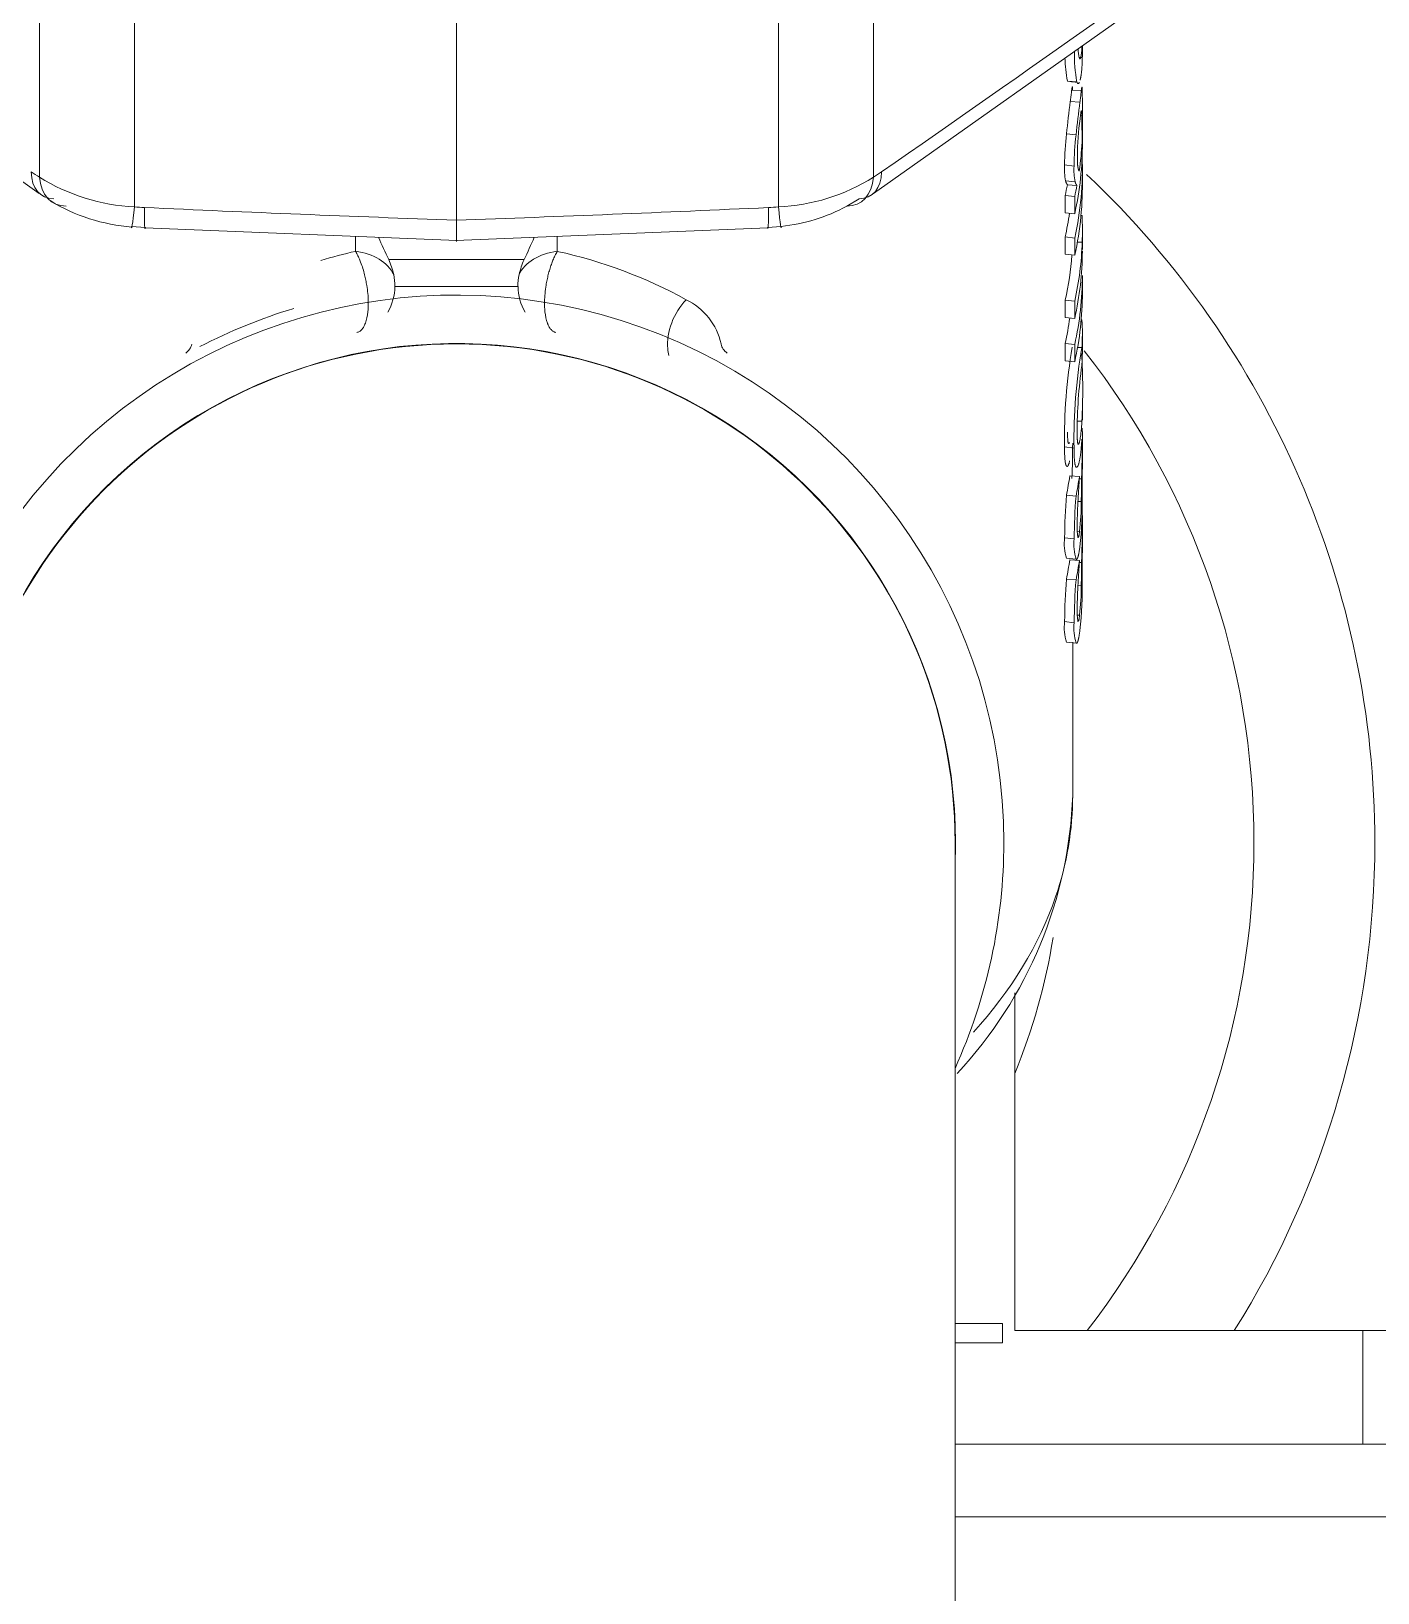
# Model space of a CAD drawing. Header units: millimetres. Extents: x 113490 to 142599, y -20467 to 115.
# Drawn here: x 125821.2 to 125876.9, y -7479 to -7414.4 of the extents above; entities that cross this region are included whole.
import ezdxf

# ---------------------------------------------------------------- set-up
doc = ezdxf.new("R2010")
doc.units = ezdxf.units.MM
doc.layers.add('DV1_0', color=7, linetype='Continuous')

msp = doc.modelspace()

# ---------------------------------------------------------------- linework, layer by layer
at = {"layer": 'DV1_0', "color": 7, "linetype": 'Continuous', "lineweight": 15}
for p, q in [((125803.747, -7408.558), (125821.503, -7421.115)), ((125856.019, -7421.115), (125873.776, -7408.558)), ((125838.761, -7413.747), (125838.761, -7422.22)), ((125864.661, -7415.253), (125864.661, -7415.004)), ((125864.53, -7415.494), (125864.647, -7415.491)), ((125864.041, -7416.465), (125864.437, -7416.502)), ((125864.256, -7416.843), (125864.656, -7416.849)), ((125864.588, -7417.894), (125864.637, -7417.896)), ((125864.661, -7419.094), (125864.661, -7418.379)), ((125864.002, -7418.65), (125864.398, -7418.69)), ((125864.661, -7420.813), (125864.661, -7420.098)), ((125863.967, -7420.592), (125864.363, -7420.635)), ((125864.04, -7420.751), (125864.436, -7420.789)), ((125863.948, -7421.911), (125863.948, -7421.196)), ((125863.948, -7421.196), (125864.343, -7421.24)), ((125864.343, -7421.955), (125864.343, -7421.24)), ((125863.948, -7421.911), (125864.343, -7421.955)), ((125864.604, -7422.03), (125864.65, -7422.029)), ((125825.322, -7422.476), (125825.894, -7422.525)), ((125825.865, -7422.539), (125838.796, -7423.059)), ((125838.727, -7423.059), (125851.658, -7422.539)), ((125851.628, -7422.525), (125852.2, -7422.476)), ((125863.948, -7423.63), (125863.948, -7422.915)), ((125863.948, -7422.915), (125864.343, -7422.959)), ((125864.343, -7423.674), (125864.343, -7422.959)), ((125864.661, -7423.43), (125864.661, -7422.701)), ((125863.948, -7423.63), (125864.343, -7423.674)), ((125864.661, -7425.223), (125864.661, -7424.508)), ((125863.948, -7426.248), (125863.948, -7425.533)), ((125863.948, -7425.533), (125864.343, -7425.577)), ((125864.343, -7426.292), (125864.343, -7425.577)), ((125863.948, -7426.248), (125864.343, -7426.292)), ((125864.661, -7427.583), (125864.661, -7426.841)), ((125863.948, -7428.04), (125863.948, -7427.325)), ((125863.948, -7427.325), (125864.343, -7427.369)), ((125864.343, -7428.084), (125864.343, -7427.369)), ((125863.948, -7428.04), (125864.343, -7428.084)), ((125864.661, -7430.497), (125864.661, -7429.754)), ((125864.661, -7431.86), (125864.661, -7431.071)), ((125864.139, -7432.803), (125864.537, -7432.83)), ((125864.534, -7432.917), (125864.627, -7432.92)), ((125864.537, -7432.83), (125864.537, -7432.867)), ((125864.002, -7433.599), (125864.398, -7433.639)), ((125864.479, -7433.857), (125864.613, -7433.863)), ((125864.661, -7435.331), (125864.661, -7434.541)), ((125864.008, -7436.212), (125864.404, -7436.252)), ((125864.139, -7436.273), (125864.537, -7436.301)), ((125864.444, -7436.232), (125864.447, -7436.232)), ((125864.534, -7436.387), (125864.627, -7436.391)), ((125864.537, -7436.301), (125864.537, -7436.337)), ((125864.002, -7437.069), (125864.398, -7437.109)), ((125864.479, -7437.327), (125864.613, -7437.333)), ((125864.008, -7439.682), (125864.404, -7439.722)), ((125864.261, -7446.008), (125864.261, -7439.685)), ((125864.444, -7439.702), (125864.447, -7439.703)), ((125859.391, -7507.97), (125859.391, -7447.97)), ((125861.861, -7468.17), (125861.861, -7454.192)), ((125859.391, -7467.87), (125861.361, -7467.87)), ((125861.361, -7467.87), (125861.361, -7468.67)), ((125876.261, -7468.17), (125861.861, -7468.17)), ((125879.261, -7468.17), (125876.261, -7468.17)), ((125859.391, -7468.67), (125861.361, -7468.67)), ((125888.76, -7472.87), (125859.391, -7472.87)), ((125888.76, -7475.87), (125859.391, -7475.87))]:
    msp.add_line(p, q, dxfattribs=at)
at = {"layer": 'DV1_0', "color": 7, "linetype": 'Continuous', "lineweight": 20}
for p, q in [((125821.507, -7412.055), (125821.507, -7420.442)), ((125856.015, -7412.055), (125856.015, -7420.442)), ((125825.436, -7413.253), (125825.436, -7421.67)), ((125852.087, -7413.253), (125852.087, -7421.67)), ((125864.161, -7417.309), (125864.559, -7417.334)), ((125863.921, -7419.934), (125864.316, -7419.98)), ((125854.913, -7421.639), (125855.422, -7421.333)), ((125834.589, -7422.89), (125834.589, -7423.509)), ((125842.934, -7422.89), (125842.934, -7423.509)), ((125864.454, -7423.127), (125864.655, -7423.13)), ((125835.964, -7423.852), (125841.559, -7423.852)), ((125841.31, -7424.97), (125836.213, -7424.97)), ((125864.463, -7427.485), (125864.641, -7427.49)), ((125864.474, -7430.538), (125864.641, -7430.543)), ((125863.921, -7431.605), (125864.316, -7431.651)), ((125863.926, -7435.36), (125864.32, -7435.405)), ((125864.451, -7435.092), (125864.546, -7435.099)), ((125864.451, -7438.563), (125864.546, -7438.569)), ((125863.926, -7438.83), (125864.32, -7438.876)), ((125876.261, -7468.17), (125876.261, -7472.87))]:
    msp.add_line(p, q, dxfattribs=at)
for centre, radius, start, end in [((125205.094, -6480.4), 1143.415, 304.720539, 305.808243), ((125825.69, -7413.703), 7.931, 235.24587, 238.17434), ((125825.842, -7413.474), 8.206, 238.11655, 267.16763), ((125851.739, -7413.661), 8.016, 272.48204, 302.23378), ((125851.833, -7413.703), 7.931, 301.82566, 304.75413), ((125826.28, -7412.282), 9.425, 264.86575, 267.40583), ((125883.7, -6152.753), 1270.262, 267.389881, 267.9726), ((125793.822, -6152.748), 1270.268, 272.027401, 272.610117), ((125851.243, -7412.282), 9.425, 272.59417, 275.13425), ((125838.895, -7443.087), 20.046, 102.40592, 106.66241), ((125838.627, -7443.087), 20.046, 61.26357, 77.59408), ((125847.12, -7427.898), 2.649, 12.0833, 64.38428), ((125827.229, -7427.221), 0.596, 303.62601, 348.08221), ((125850.293, -7427.221), 0.596, 191.91779, 236.37399), ((125838.761, -7447.97), 33, 0, 38.0669), ((125838.761, -7447.97), 33, 322.25696, 0)]:
    msp.add_arc(centre, radius, start, end, dxfattribs=at)
at = {"layer": 'DV1_0', "color": 7, "linetype": 'Continuous', "lineweight": 15}
for centre, radius, start, end in [((125870.5, -7415.359), 6.17, 178.82267, 190.68294), ((125869.692, -7414.655), 5.23, 185.25736, 189.38136), ((125870.307, -7415.313), 6.371, 181.74385, 190.41569), ((125799.274, -8279.467), 865.415, 85.681194, 85.701617), ((125799.274, -8279.467), 865.415, 85.675256, 85.676042), ((125776.617, -7417.916), 88.045, 359.6742, 0.69418), ((125926.302, -7425.338), 62.658, 172.63766, 173.87259), ((125929.106, -7425.689), 65.085, 172.62489, 173.82727), ((125810.165, -7418.921), 54.482, 359.92412, 1.07846), ((125876.414, -7419.66), 11.961, 172.12169, 179.58171), ((125851.711, -7418.379), 12.95, 359.8352, 0.4532), ((125877.25, -7420.131), 13.331, 173.62233, 179.1531), ((125877.615, -7420.181), 13.301, 173.56349, 179.132), ((125866.496, -7420.085), 2.579, 176.63505, 191.33242), ((125866.809, -7420.132), 2.498, 176.51363, 191.61776), ((125838.761, -7447.97), 38, 0, 46.68148), ((125825.921, -7414.892), 7.635, 238.6494, 265.60086), ((125851.532, -7415.494), 7.013, 275.46717, 298.8181), ((126164.3, -7422.67), 325.539, 179.9209, 180.07512), ((125847.758, -7422.657), 16.904, 358.39476, 2.12804), ((125853.388, -7415.322), 19.4, 203.0662, 206.08511), ((125824.135, -7415.322), 19.4, 333.91489, 336.9338), ((125834.12, -7424.954), 2.093, 329.28862, 359.56054), ((125834.261, -7424.904), 1.953, 358.08889, 12.77381), ((125843.261, -7424.904), 1.953, 167.22619, 181.91111), ((125843.403, -7424.954), 2.093, 180.43946, 210.71138), ((125838.761, -7447.97), 22.65, 0, 204.38153), ((125838.761, -7447.97), 23.1, 106.94712, 117.34329), ((125838.761, -7447.97), 20.65, 0, 181.81565), ((125838.761, -7447.97), 20.63, 0, 180), ((125886.447, -7431.278), 22.528, 170.2892, 180.83072), ((125886.477, -7431.291), 22.164, 170.12499, 180.93166), ((125883.425, -7430.954), 18.98, 171.74049, 180.24029), ((125840.274, -7429.26), 24.401, 356.98688, 3.58294), ((125822.247, -7431.222), 42.414, 357.70498, 0.52835), ((125822.135, -7431.225), 42.126, 357.71363, 359.69644), ((125824.982, -7432.096), 39.68, 359.14061, 0.36676), ((125485.995, -7431.041), 378.667, 359.60773, 359.75034), ((125927.532, -7437.06), 63.134, 176.19211, 177.00368), ((125827.908, -7432.844), 36.719, 358.4104, 359.8808), ((125889.93, -7435.612), 26.006, 175.55947, 179.44313), ((125890.159, -7435.662), 25.84, 175.50962, 179.4306), ((125884.454, -7435.005), 20.009, 176.43157, 179.4973), ((125854.217, -7433.92), 10.396, 353.48752, 0.31425), ((125846.788, -7433.885), 17.866, 354.07214, 0.80757), ((125822.247, -7434.692), 42.414, 357.70498, 0.52835), ((125865.971, -7435.592), 2.059, 173.50979, 197.52331), ((125867.62, -7434.925), 3.175, 178.28264, 187.46573), ((125824.982, -7435.566), 39.68, 359.14061, 0.36676), ((125866.281, -7435.639), 1.975, 173.2037, 198.07989), ((125927.532, -7440.53), 63.134, 176.19211, 177.00368), ((125827.908, -7436.314), 36.719, 358.4104, 359.8808), ((125485.995, -7434.511), 378.667, 359.60773, 359.75034), ((125889.93, -7439.083), 26.006, 175.55947, 179.44313), ((125890.159, -7439.132), 25.84, 175.50962, 179.4306), ((125884.454, -7438.475), 20.009, 176.43157, 179.4973), ((125846.788, -7437.355), 17.866, 354.07214, 0.80757), ((125854.217, -7437.39), 10.396, 353.48752, 0.31425), ((125867.62, -7438.395), 3.175, 178.28264, 187.46573), ((125865.971, -7439.063), 2.059, 173.50979, 197.52331), ((125866.281, -7439.109), 1.975, 173.2037, 198.07989), ((125846.53, -7445.402), 17.74, 316.8781, 358.02861), ((125838.761, -7447.97), 22.65, 335.61847, 0), ((125838.761, -7447.97), 20.65, 357.4781, 0), ((125838.761, -7447.97), 38, 327.8878, 0), ((125838.761, -7447.97), 38, 327.8878, 0), ((125838.761, -7447.97), 25, 337.51804, 350.95462)]:
    msp.add_arc(centre, radius, start, end, dxfattribs=at)
for centre, major_axis, start_param, end_param in [((125838.761, -7419.094), (-25.9, 0), 2.98473, 3.14566), ((125838.761, -7418.379), (25.9, 0), 6.184288, 6.249626), ((125838.761, -7420.098), (-25.9, 0), 2.98473, 3.169005), ((125838.761, -7420.813), (-25.9, 0), 2.98473, 3.16066), ((125838.761, -7418.379), (25.5, 0), -0.156863, -0.131948), ((125838.761, -7418.379), (25.9, 0), -0.156863, -0.131948), ((125838.761, -7420.098), (-25.5, 0), 2.98473, 3.039751), ((125838.761, -7422.716), (25.5, 0), 6.126323, 6.230724), ((125838.761, -7422.716), (25.9, 0), 6.126323, 6.260558), ((125838.761, -7423.431), (25.9, 0), 6.126323, 6.279118), ((125834.261, -7425.336), (0, 2.828), 5.022656, 5.264735), ((125843.261, -7425.336), (0, 2.828), 1.01845, 1.26053), ((125838.761, -7424.508), (-25.9, 0), 2.98473, 3.141593), ((125838.761, -7425.223), (-25.9, 0), 2.98473, 3.141593), ((125838.761, -7424.508), (-25.5, 0), 2.98473, 3.043776), ((125838.761, -7431.036), (25.5, 0), 6.14056, 6.185051), ((125838.761, -7431.036), (25.9, 0), 6.14056, 6.185051), ((125838.761, -7434.506), (25.5, 0), 6.14056, 6.185051), ((125838.761, -7434.506), (25.9, 0), 6.14056, 6.185051)]:
    msp.add_ellipse(centre, major_axis=major_axis, ratio=0.707107, start_param=start_param, end_param=end_param, dxfattribs=at)
at = {"layer": 'DV1_0', "color": 7, "linetype": 'Continuous', "lineweight": 20}
for centre, major_axis, start_param, end_param in [((125834.261, -7424.904), (2, 0), 0.310267, 1.406421), ((125843.261, -7424.904), (-2, 0), 4.876765, 5.972919)]:
    msp.add_ellipse(centre, major_axis=major_axis, ratio=0.707107, start_param=start_param, end_param=end_param, dxfattribs=at)
at = {"layer": 'DV1_0', "color": 7, "linetype": 'Continuous', "lineweight": 15}
for points, knots in [([(125864.646, -7415.04), (125864.646, -7415.049), (125864.644, -7415.07), (125864.642, -7415.115), (125864.638, -7415.161), (125864.634, -7415.208), (125864.631, -7415.238), (125864.628, -7415.267), (125864.626, -7415.285), (125864.624, -7415.307), (125864.622, -7415.323), (125864.62, -7415.341), (125864.618, -7415.353), (125864.617, -7415.363), (125864.616, -7415.369), (125864.615, -7415.374), (125864.614, -7415.378), (125864.614, -7415.382), (125864.613, -7415.386), (125864.613, -7415.39), (125864.612, -7415.393), (125864.611, -7415.398), (125864.61, -7415.403), (125864.609, -7415.412), (125864.607, -7415.421), (125864.605, -7415.435), (125864.603, -7415.446), (125864.6, -7415.459), (125864.598, -7415.469), (125864.594, -7415.483), (125864.591, -7415.496), (125864.585, -7415.512), (125864.581, -7415.524), (125864.574, -7415.538), (125864.567, -7415.547), (125864.556, -7415.551), (125864.545, -7415.542), (125864.536, -7415.521), (125864.532, -7415.507)], [0.2556357, 0.2556357, 0.2556357, 0.2556357, 0.2708333, 0.2916667, 0.3333333, 0.3541667, 0.3854167, 0.3958333, 0.4166667, 0.4270833, 0.4479167, 0.4583333, 0.4739583, 0.4791667, 0.4869792, 0.4895833, 0.4947917, 0.4973958, 0.5026042, 0.5052083, 0.5104167, 0.5130208, 0.5208333, 0.5260417, 0.5416667, 0.5520833, 0.5729167, 0.5833333, 0.6041667, 0.6145833, 0.6458333, 0.6666667, 0.7083333, 0.7291667, 0.7916667, 0.8333333, 0.9166667, 1, 1, 1, 1]), ([(125864.661, -7415.257), (125864.661, -7415.345), (125864.66, -7415.49), (125864.655, -7415.641), (125864.65, -7415.748), (125864.647, -7415.816), (125864.642, -7415.897), (125864.637, -7415.958), (125864.631, -7416.031), (125864.625, -7416.086), (125864.619, -7416.144), (125864.614, -7416.18), (125864.609, -7416.215), (125864.606, -7416.238), (125864.602, -7416.262), (125864.599, -7416.278), (125864.597, -7416.293), (125864.595, -7416.303), (125864.592, -7416.316), (125864.591, -7416.325), (125864.588, -7416.336), (125864.587, -7416.343), (125864.586, -7416.35), (125864.585, -7416.354), (125864.583, -7416.36), (125864.582, -7416.364), (125864.581, -7416.37), (125864.58, -7416.374), (125864.579, -7416.38), (125864.577, -7416.387), (125864.575, -7416.396), (125864.573, -7416.404), (125864.571, -7416.413), (125864.569, -7416.421), (125864.567, -7416.427), (125864.566, -7416.43), (125864.566, -7416.431)], [0, 0, 0, 0, 0.0833333, 0.1458333, 0.1666667, 0.2083333, 0.2291667, 0.2708333, 0.2916667, 0.3333333, 0.3541667, 0.3854167, 0.3958333, 0.4166667, 0.4270833, 0.4427083, 0.4479167, 0.4583333, 0.4635417, 0.4739583, 0.4791667, 0.4869792, 0.4895833, 0.4947917, 0.4973958, 0.5026042, 0.5052083, 0.5104167, 0.5130208, 0.5208333, 0.5260417, 0.5364583, 0.5416667, 0.5520833, 0.5572917, 0.5600002, 0.5600002, 0.5600002, 0.5600002]), ([(125864.535, -7416.517), (125864.535, -7416.518), (125864.53, -7416.527), (125864.524, -7416.538), (125864.511, -7416.555), (125864.498, -7416.565), (125864.48, -7416.567), (125864.46, -7416.552), (125864.444, -7416.522), (125864.437, -7416.502)], [0.6642282, 0.6642282, 0.6642282, 0.6642282, 0.6666667, 0.7083333, 0.7291667, 0.7916667, 0.8333333, 0.9166667, 1, 1, 1, 1]), ([(125864.161, -7417.309), (125864.167, -7417.26), (125864.179, -7417.169), (125864.191, -7417.068), (125864.201, -7416.988), (125864.207, -7416.94), (125864.212, -7416.896), (125864.216, -7416.869), (125864.219, -7416.841), (125864.222, -7416.824), (125864.224, -7416.808), (125864.225, -7416.798), (125864.227, -7416.787), (125864.228, -7416.78), (125864.229, -7416.773), (125864.229, -7416.769), (125864.23, -7416.763), (125864.231, -7416.759), (125864.231, -7416.755), (125864.232, -7416.752), (125864.232, -7416.749), (125864.233, -7416.748), (125864.233, -7416.745), (125864.233, -7416.744), (125864.234, -7416.742), (125864.234, -7416.74), (125864.234, -7416.737), (125864.235, -7416.735), (125864.235, -7416.732), (125864.236, -7416.729), (125864.237, -7416.725), (125864.237, -7416.723), (125864.238, -7416.719), (125864.239, -7416.716), (125864.24, -7416.711), (125864.241, -7416.708), (125864.242, -7416.704), (125864.243, -7416.701), (125864.245, -7416.699), (125864.246, -7416.7), (125864.248, -7416.704), (125864.25, -7416.714), (125864.252, -7416.737), (125864.254, -7416.775), (125864.256, -7416.818), (125864.256, -7416.843)], [0, 0, 0, 0, 0.083333, 0.166667, 0.208333, 0.270833, 0.291667, 0.333333, 0.354167, 0.385417, 0.395833, 0.416667, 0.427083, 0.442708, 0.447917, 0.458333, 0.463542, 0.473958, 0.479167, 0.486979, 0.489583, 0.494792, 0.497396, 0.502604, 0.505208, 0.510417, 0.513021, 0.520833, 0.526042, 0.536458, 0.541667, 0.552083, 0.557292, 0.572917, 0.583333, 0.604167, 0.614583, 0.645833, 0.666667, 0.708333, 0.729167, 0.791667, 0.833333, 0.916667, 1, 1, 1, 1]), ([(125864.559, -7417.334), (125864.566, -7417.284), (125864.577, -7417.191), (125864.59, -7417.089), (125864.6, -7417.008), (125864.606, -7416.958), (125864.611, -7416.914), (125864.615, -7416.886), (125864.619, -7416.857), (125864.621, -7416.84), (125864.623, -7416.823), (125864.625, -7416.813), (125864.626, -7416.801), (125864.627, -7416.794), (125864.628, -7416.787), (125864.629, -7416.783), (125864.63, -7416.777), (125864.63, -7416.773), (125864.631, -7416.769), (125864.631, -7416.766), (125864.632, -7416.763), (125864.632, -7416.761), (125864.633, -7416.759), (125864.633, -7416.757), (125864.633, -7416.755), (125864.633, -7416.753), (125864.634, -7416.75), (125864.634, -7416.748), (125864.635, -7416.744), (125864.635, -7416.741), (125864.636, -7416.738), (125864.637, -7416.735), (125864.637, -7416.731), (125864.638, -7416.728), (125864.639, -7416.723), (125864.64, -7416.719), (125864.642, -7416.715), (125864.643, -7416.712), (125864.645, -7416.709), (125864.646, -7416.709), (125864.648, -7416.713), (125864.65, -7416.722), (125864.652, -7416.744), (125864.654, -7416.782), (125864.656, -7416.824), (125864.656, -7416.849)], [0, 0, 0, 0, 0.083333, 0.166667, 0.208333, 0.270833, 0.291667, 0.333333, 0.354167, 0.385417, 0.395833, 0.416667, 0.427083, 0.442708, 0.447917, 0.458333, 0.463542, 0.473958, 0.479167, 0.486979, 0.489583, 0.494792, 0.497396, 0.502604, 0.505208, 0.510417, 0.513021, 0.520833, 0.526042, 0.536458, 0.541667, 0.552083, 0.557292, 0.572917, 0.583333, 0.604167, 0.614583, 0.645833, 0.666667, 0.708333, 0.729167, 0.791667, 0.833333, 0.916667, 1, 1, 1, 1]), ([(125864.566, -7418.021), (125864.57, -7417.985), (125864.577, -7417.927), (125864.584, -7417.871), (125864.589, -7417.834), (125864.593, -7417.812), (125864.596, -7417.787), (125864.599, -7417.769), (125864.602, -7417.751), (125864.604, -7417.741), (125864.606, -7417.732), (125864.607, -7417.726), (125864.608, -7417.72), (125864.609, -7417.715), (125864.611, -7417.71), (125864.612, -7417.707), (125864.613, -7417.704), (125864.614, -7417.702), (125864.614, -7417.701), (125864.615, -7417.7), (125864.615, -7417.699), (125864.616, -7417.699), (125864.616, -7417.699), (125864.616, -7417.699), (125864.617, -7417.698), (125864.617, -7417.698), (125864.617, -7417.698), (125864.617, -7417.698), (125864.618, -7417.698), (125864.618, -7417.698), (125864.618, -7417.698), (125864.618, -7417.698), (125864.618, -7417.698), (125864.619, -7417.699), (125864.619, -7417.699), (125864.619, -7417.699), (125864.619, -7417.699), (125864.62, -7417.699), (125864.62, -7417.7), (125864.621, -7417.7), (125864.621, -7417.701), (125864.622, -7417.703), (125864.622, -7417.705), (125864.623, -7417.707), (125864.624, -7417.71), (125864.625, -7417.715), (125864.627, -7417.723), (125864.628, -7417.731), (125864.629, -7417.743), (125864.63, -7417.754), (125864.632, -7417.769), (125864.632, -7417.783), (125864.634, -7417.806), (125864.635, -7417.839), (125864.637, -7417.874), (125864.637, -7417.896)], [0, 0, 0, 0, 0.083333, 0.145833, 0.166667, 0.208333, 0.229167, 0.270833, 0.291667, 0.322917, 0.333333, 0.354167, 0.364583, 0.385417, 0.395833, 0.416667, 0.427083, 0.442708, 0.447917, 0.458333, 0.463542, 0.471354, 0.473958, 0.479167, 0.481771, 0.486979, 0.489583, 0.494792, 0.497396, 0.502604, 0.505208, 0.510417, 0.513021, 0.518229, 0.520833, 0.526042, 0.528646, 0.536458, 0.541667, 0.552083, 0.557292, 0.572917, 0.583333, 0.604167, 0.614583, 0.645833, 0.666667, 0.708333, 0.729167, 0.770833, 0.791667, 0.833333, 0.854167, 0.916667, 1, 1, 1, 1]), ([(125864.535, -7420.187), (125864.531, -7420.185), (125864.525, -7420.178), (125864.516, -7420.165), (125864.509, -7420.15), (125864.504, -7420.138), (125864.5, -7420.124), (125864.497, -7420.114), (125864.493, -7420.102), (125864.491, -7420.094), (125864.489, -7420.085), (125864.487, -7420.079), (125864.486, -7420.072), (125864.485, -7420.067), (125864.484, -7420.062), (125864.483, -7420.059), (125864.482, -7420.055), (125864.482, -7420.053), (125864.481, -7420.05), (125864.481, -7420.048), (125864.48, -7420.046), (125864.48, -7420.044), (125864.48, -7420.042), (125864.479, -7420.04), (125864.479, -7420.038), (125864.478, -7420.036), (125864.478, -7420.034), (125864.478, -7420.032), (125864.477, -7420.03), (125864.477, -7420.028), (125864.476, -7420.026), (125864.476, -7420.024), (125864.476, -7420.021), (125864.475, -7420.018), (125864.474, -7420.013), (125864.474, -7420.009), (125864.473, -7420.003), (125864.472, -7419.996), (125864.471, -7419.986), (125864.47, -7419.977), (125864.468, -7419.962), (125864.466, -7419.947), (125864.464, -7419.923), (125864.462, -7419.9), (125864.46, -7419.87), (125864.459, -7419.844), (125864.457, -7419.81), (125864.456, -7419.781), (125864.455, -7419.736), (125864.454, -7419.672), (125864.453, -7419.61), (125864.453, -7419.573)], [0, 0, 0, 0, 0.083333, 0.166667, 0.208333, 0.270833, 0.291667, 0.333333, 0.354167, 0.385417, 0.395833, 0.416667, 0.427083, 0.442708, 0.447917, 0.458333, 0.463542, 0.471354, 0.473958, 0.479167, 0.481771, 0.486979, 0.489583, 0.494792, 0.497396, 0.502604, 0.505208, 0.510417, 0.513021, 0.518229, 0.520833, 0.526042, 0.528646, 0.536458, 0.541667, 0.552083, 0.557292, 0.572917, 0.583333, 0.604167, 0.614583, 0.645833, 0.666667, 0.708333, 0.729167, 0.770833, 0.791667, 0.833333, 0.854167, 0.916667, 1, 1, 1, 1]), ([(125864.04, -7420.751), (125864.038, -7420.749), (125864.036, -7420.744), (125864.033, -7420.738), (125864.03, -7420.734), (125864.028, -7420.731), (125864.026, -7420.727), (125864.024, -7420.724), (125864.022, -7420.72), (125864.02, -7420.717), (125864.017, -7420.713), (125864.016, -7420.71), (125864.014, -7420.708), (125864.013, -7420.706), (125864.011, -7420.704), (125864.011, -7420.703), (125864.01, -7420.701), (125864.009, -7420.7), (125864.008, -7420.699), (125864.008, -7420.699), (125864.007, -7420.698), (125864.007, -7420.698), (125864.007, -7420.697), (125864.006, -7420.697), (125864.006, -7420.696), (125864.006, -7420.695), (125864.005, -7420.695), (125864.005, -7420.694), (125864.005, -7420.694), (125864.004, -7420.693), (125864.004, -7420.693), (125864.004, -7420.692), (125864.003, -7420.692), (125864.003, -7420.691), (125864.002, -7420.691), (125864.002, -7420.69), (125864.001, -7420.689), (125864.001, -7420.688), (125864, -7420.686), (125863.999, -7420.684), (125863.997, -7420.682), (125863.996, -7420.68), (125863.994, -7420.676), (125863.993, -7420.673), (125863.99, -7420.667), (125863.988, -7420.662), (125863.985, -7420.654), (125863.981, -7420.645), (125863.977, -7420.631), (125863.972, -7420.614), (125863.969, -7420.6), (125863.967, -7420.592)], [0, 0, 0, 0, 0.083333, 0.145833, 0.166667, 0.208333, 0.229167, 0.270833, 0.291667, 0.333333, 0.354167, 0.385417, 0.395833, 0.416667, 0.427083, 0.442708, 0.447917, 0.458333, 0.463542, 0.471354, 0.473958, 0.479167, 0.481771, 0.486979, 0.489583, 0.494792, 0.497396, 0.502604, 0.505208, 0.510417, 0.513021, 0.518229, 0.520833, 0.526042, 0.528646, 0.536458, 0.541667, 0.552083, 0.557292, 0.572917, 0.583333, 0.604167, 0.614583, 0.645833, 0.666667, 0.708333, 0.729167, 0.791667, 0.833333, 0.916667, 1, 1, 1, 1]), ([(125864.436, -7420.789), (125864.435, -7420.786), (125864.432, -7420.782), (125864.429, -7420.776), (125864.427, -7420.772), (125864.425, -7420.769), (125864.422, -7420.765), (125864.42, -7420.762), (125864.418, -7420.759), (125864.416, -7420.755), (125864.413, -7420.752), (125864.412, -7420.749), (125864.41, -7420.747), (125864.409, -7420.745), (125864.408, -7420.743), (125864.407, -7420.742), (125864.406, -7420.741), (125864.405, -7420.74), (125864.404, -7420.739), (125864.404, -7420.738), (125864.403, -7420.738), (125864.403, -7420.737), (125864.403, -7420.737), (125864.402, -7420.736), (125864.402, -7420.736), (125864.402, -7420.735), (125864.401, -7420.735), (125864.401, -7420.734), (125864.401, -7420.734), (125864.4, -7420.733), (125864.4, -7420.733), (125864.4, -7420.732), (125864.399, -7420.732), (125864.399, -7420.731), (125864.398, -7420.731), (125864.398, -7420.73), (125864.397, -7420.729), (125864.397, -7420.728), (125864.396, -7420.726), (125864.395, -7420.725), (125864.393, -7420.723), (125864.392, -7420.721), (125864.39, -7420.717), (125864.388, -7420.714), (125864.386, -7420.708), (125864.384, -7420.703), (125864.38, -7420.695), (125864.377, -7420.687), (125864.373, -7420.673), (125864.368, -7420.657), (125864.364, -7420.642), (125864.363, -7420.635)], [0, 0, 0, 0, 0.083333, 0.145833, 0.166667, 0.208333, 0.229167, 0.270833, 0.291667, 0.333333, 0.354167, 0.385417, 0.395833, 0.416667, 0.427083, 0.442708, 0.447917, 0.458333, 0.463542, 0.471354, 0.473958, 0.479167, 0.481771, 0.486979, 0.489583, 0.494792, 0.497396, 0.502604, 0.505208, 0.510417, 0.513021, 0.518229, 0.520833, 0.526042, 0.528646, 0.536458, 0.541667, 0.552083, 0.557292, 0.572917, 0.583333, 0.604167, 0.614583, 0.645833, 0.666667, 0.708333, 0.729167, 0.791667, 0.833333, 0.916667, 1, 1, 1, 1]), ([(125864.641, -7427.49), (125864.648, -7427.37), (125864.656, -7427.176), (125864.66, -7426.987), (125864.661, -7426.859), (125864.661, -7426.781), (125864.66, -7426.692), (125864.658, -7426.628), (125864.655, -7426.556), (125864.652, -7426.506), (125864.648, -7426.458), (125864.645, -7426.429), (125864.642, -7426.405), (125864.64, -7426.39), (125864.638, -7426.376), (125864.636, -7426.367), (125864.634, -7426.359), (125864.633, -7426.355), (125864.632, -7426.349), (125864.63, -7426.346), (125864.629, -7426.342), (125864.628, -7426.34), (125864.627, -7426.337), (125864.627, -7426.336), (125864.626, -7426.335), (125864.625, -7426.334), (125864.625, -7426.333), (125864.624, -7426.332), (125864.623, -7426.331), (125864.622, -7426.33), (125864.621, -7426.329), (125864.619, -7426.328), (125864.618, -7426.328), (125864.617, -7426.329), (125864.616, -7426.329), (125864.615, -7426.33), (125864.615, -7426.33)], [0, 0, 0, 0, 0.0833333, 0.1458333, 0.1666667, 0.2083333, 0.2291667, 0.2708333, 0.2916667, 0.3333333, 0.3541667, 0.3854167, 0.3958333, 0.4166667, 0.4270833, 0.4427083, 0.4479167, 0.4583333, 0.4635417, 0.4739583, 0.4791667, 0.4869792, 0.4895833, 0.4947917, 0.4973958, 0.5026042, 0.5052083, 0.5104167, 0.5130208, 0.5208333, 0.5260417, 0.5364583, 0.5416667, 0.5520833, 0.5572917, 0.5600002, 0.5600002, 0.5600002, 0.5600002]), ([(125864.641, -7428.228), (125864.647, -7428.135), (125864.654, -7427.962), (125864.659, -7427.78), (125864.661, -7427.639), (125864.661, -7427.558), (125864.661, -7427.487), (125864.66, -7427.455), (125864.66, -7427.435), (125864.66, -7427.434)], [0, 0, 0, 0, 0.0833333, 0.1666667, 0.2083333, 0.2708333, 0.2916667, 0.3333333, 0.3349418, 0.3349418, 0.3349418, 0.3349418]), ([(125864.641, -7430.543), (125864.636, -7430.635), (125864.625, -7430.805), (125864.607, -7430.985), (125864.591, -7431.125), (125864.579, -7431.205), (125864.568, -7431.275), (125864.56, -7431.317), (125864.551, -7431.359), (125864.545, -7431.383), (125864.54, -7431.405), (125864.536, -7431.419), (125864.532, -7431.432), (125864.529, -7431.441), (125864.526, -7431.449), (125864.524, -7431.453), (125864.522, -7431.459), (125864.52, -7431.463), (125864.518, -7431.468), (125864.517, -7431.47), (125864.516, -7431.473), (125864.515, -7431.475), (125864.514, -7431.477), (125864.513, -7431.478), (125864.512, -7431.48), (125864.511, -7431.481), (125864.51, -7431.483), (125864.509, -7431.485), (125864.507, -7431.487), (125864.505, -7431.489), (125864.503, -7431.491), (125864.501, -7431.492), (125864.499, -7431.494), (125864.497, -7431.495), (125864.493, -7431.495), (125864.49, -7431.494), (125864.486, -7431.491), (125864.481, -7431.486), (125864.476, -7431.473), (125864.471, -7431.458), (125864.465, -7431.433), (125864.461, -7431.408), (125864.457, -7431.371), (125864.454, -7431.338), (125864.45, -7431.28), (125864.446, -7431.191), (125864.445, -7431.095), (125864.445, -7431.034)], [0, 0, 0, 0, 0.083333, 0.166667, 0.208333, 0.270833, 0.291667, 0.333333, 0.354167, 0.385417, 0.395833, 0.416667, 0.427083, 0.442708, 0.447917, 0.458333, 0.463542, 0.473958, 0.479167, 0.486979, 0.489583, 0.494792, 0.497396, 0.502604, 0.505208, 0.510417, 0.513021, 0.520833, 0.526042, 0.536458, 0.541667, 0.552083, 0.557292, 0.572917, 0.583333, 0.604167, 0.614583, 0.645833, 0.666667, 0.708333, 0.729167, 0.770833, 0.791667, 0.833333, 0.854167, 0.916667, 1, 1, 1, 1]), ([(125864.048, -7430.997), (125864.048, -7431.058), (125864.049, -7431.155), (125864.053, -7431.244), (125864.057, -7431.302), (125864.06, -7431.336), (125864.064, -7431.373), (125864.068, -7431.398), (125864.074, -7431.423), (125864.078, -7431.439), (125864.084, -7431.452), (125864.088, -7431.458), (125864.093, -7431.462), (125864.096, -7431.463), (125864.099, -7431.463), (125864.101, -7431.462), (125864.104, -7431.461), (125864.105, -7431.46), (125864.107, -7431.458), (125864.109, -7431.456), (125864.111, -7431.454), (125864.112, -7431.453), (125864.113, -7431.451), (125864.114, -7431.45), (125864.115, -7431.448), (125864.116, -7431.446), (125864.117, -7431.445), (125864.118, -7431.443), (125864.119, -7431.441), (125864.121, -7431.438), (125864.123, -7431.434), (125864.124, -7431.43), (125864.127, -7431.424), (125864.128, -7431.42), (125864.13, -7431.415), (125864.131, -7431.413), (125864.131, -7431.413)], [0, 0, 0, 0, 0.0833333, 0.1458333, 0.1666667, 0.2083333, 0.2291667, 0.2708333, 0.2916667, 0.3333333, 0.3541667, 0.3854167, 0.3958333, 0.4166667, 0.4270833, 0.4427083, 0.4479167, 0.4583333, 0.4635417, 0.4739583, 0.4791667, 0.4869792, 0.4895833, 0.4947917, 0.4973958, 0.5026042, 0.5052083, 0.5104167, 0.5130208, 0.5208333, 0.5260417, 0.5364583, 0.5416667, 0.5520833, 0.5572917, 0.5599997, 0.5599997, 0.5599997, 0.5599997]), ([(125864.641, -7431.281), (125864.635, -7431.402), (125864.621, -7431.597), (125864.6, -7431.787), (125864.584, -7431.915), (125864.573, -7431.994), (125864.558, -7432.083), (125864.546, -7432.148), (125864.531, -7432.22), (125864.518, -7432.27), (125864.504, -7432.319), (125864.494, -7432.347), (125864.485, -7432.371), (125864.478, -7432.386), (125864.471, -7432.4), (125864.466, -7432.409), (125864.462, -7432.417), (125864.458, -7432.421), (125864.455, -7432.426), (125864.451, -7432.43), (125864.448, -7432.434), (125864.446, -7432.436), (125864.443, -7432.438), (125864.442, -7432.44), (125864.44, -7432.441), (125864.438, -7432.442), (125864.437, -7432.443), (125864.435, -7432.444), (125864.433, -7432.445), (125864.431, -7432.446), (125864.427, -7432.447), (125864.424, -7432.447), (125864.421, -7432.447), (125864.418, -7432.447), (125864.413, -7432.445), (125864.409, -7432.443), (125864.403, -7432.439), (125864.398, -7432.433), (125864.39, -7432.422), (125864.382, -7432.408), (125864.372, -7432.38), (125864.363, -7432.349), (125864.353, -7432.302), (125864.346, -7432.258), (125864.338, -7432.195), (125864.332, -7432.138), (125864.325, -7432.043), (125864.318, -7431.899), (125864.316, -7431.747), (125864.316, -7431.651)], [0, 0, 0, 0, 0.083333, 0.145833, 0.166667, 0.208333, 0.229167, 0.270833, 0.291667, 0.333333, 0.354167, 0.385417, 0.395833, 0.416667, 0.427083, 0.442708, 0.447917, 0.458333, 0.463542, 0.473958, 0.479167, 0.486979, 0.489583, 0.494792, 0.497396, 0.502604, 0.505208, 0.510417, 0.513021, 0.520833, 0.526042, 0.536458, 0.541667, 0.552083, 0.557292, 0.572917, 0.583333, 0.604167, 0.614583, 0.645833, 0.666667, 0.708333, 0.729167, 0.770833, 0.791667, 0.833333, 0.854167, 0.916667, 1, 1, 1, 1]), ([(125864.134, -7432.182), (125864.129, -7432.207), (125864.12, -7432.242), (125864.106, -7432.288), (125864.097, -7432.315), (125864.087, -7432.338), (125864.081, -7432.352), (125864.074, -7432.366), (125864.069, -7432.374), (125864.065, -7432.382), (125864.062, -7432.386), (125864.058, -7432.391), (125864.055, -7432.394), (125864.051, -7432.398), (125864.049, -7432.4), (125864.047, -7432.402), (125864.045, -7432.403), (125864.043, -7432.404), (125864.042, -7432.405), (125864.04, -7432.406), (125864.039, -7432.407), (125864.036, -7432.407), (125864.034, -7432.408), (125864.031, -7432.409), (125864.028, -7432.409), (125864.024, -7432.409), (125864.021, -7432.408), (125864.017, -7432.406), (125864.013, -7432.404), (125864.007, -7432.399), (125864.002, -7432.393), (125863.994, -7432.381), (125863.987, -7432.366), (125863.976, -7432.338), (125863.967, -7432.306), (125863.958, -7432.259), (125863.951, -7432.214), (125863.943, -7432.151), (125863.937, -7432.093), (125863.93, -7431.998), (125863.924, -7431.853), (125863.921, -7431.701), (125863.921, -7431.605)], [0.2943782, 0.2943782, 0.2943782, 0.2943782, 0.3333333, 0.3541667, 0.3854167, 0.3958333, 0.4166667, 0.4270833, 0.4427083, 0.4479167, 0.4583333, 0.4635417, 0.4739583, 0.4791667, 0.4869792, 0.4895833, 0.4947917, 0.4973958, 0.5026042, 0.5052083, 0.5104167, 0.5130208, 0.5208333, 0.5260417, 0.5364583, 0.5416667, 0.5520833, 0.5572917, 0.5729167, 0.5833333, 0.6041667, 0.6145833, 0.6458333, 0.6666667, 0.7083333, 0.7291667, 0.7708333, 0.7916667, 0.8333333, 0.8541667, 0.9166667, 1, 1, 1, 1]), ([(125864.471, -7435.337), (125864.473, -7435.342), (125864.476, -7435.35), (125864.479, -7435.355), (125864.482, -7435.358), (125864.483, -7435.36), (125864.486, -7435.361), (125864.487, -7435.361), (125864.489, -7435.361), (125864.49, -7435.36), (125864.492, -7435.36), (125864.493, -7435.359), (125864.493, -7435.358), (125864.493, -7435.358)], [0, 0, 0, 0, 0.0833333, 0.1458333, 0.1666667, 0.2083333, 0.2291667, 0.2708333, 0.2916667, 0.3229167, 0.3333333, 0.3541667, 0.3603059, 0.3603059, 0.3603059, 0.3603059]), ([(125864.506, -7435.331), (125864.506, -7435.33), (125864.507, -7435.328), (125864.508, -7435.324), (125864.509, -7435.32), (125864.51, -7435.314), (125864.512, -7435.307), (125864.515, -7435.295), (125864.517, -7435.284), (125864.521, -7435.265), (125864.524, -7435.245), (125864.53, -7435.209), (125864.537, -7435.164), (125864.543, -7435.121), (125864.546, -7435.099)], [0.5599995, 0.5599995, 0.5599995, 0.5599995, 0.5729167, 0.5833333, 0.6041667, 0.6145833, 0.6458333, 0.6666667, 0.7083333, 0.7291667, 0.7916667, 0.8333333, 0.9166667, 1, 1, 1, 1]), ([(125864.559, -7435.73), (125864.555, -7435.761), (125864.547, -7435.82), (125864.537, -7435.888), (125864.527, -7435.944), (125864.521, -7435.979), (125864.514, -7436.013), (125864.51, -7436.034), (125864.505, -7436.056), (125864.502, -7436.071), (125864.498, -7436.085), (125864.496, -7436.094), (125864.493, -7436.105), (125864.491, -7436.114), (125864.489, -7436.123), (125864.487, -7436.129), (125864.485, -7436.135), (125864.484, -7436.138), (125864.484, -7436.141), (125864.483, -7436.142), (125864.482, -7436.145), (125864.482, -7436.147), (125864.481, -7436.149), (125864.481, -7436.151), (125864.48, -7436.154), (125864.479, -7436.157), (125864.477, -7436.161), (125864.476, -7436.167), (125864.473, -7436.174), (125864.471, -7436.181), (125864.468, -7436.188), (125864.466, -7436.194), (125864.462, -7436.203), (125864.459, -7436.211), (125864.454, -7436.221), (125864.449, -7436.229), (125864.443, -7436.24), (125864.436, -7436.248), (125864.427, -7436.256), (125864.416, -7436.259), (125864.408, -7436.255), (125864.404, -7436.252)], [0, 0, 0, 0, 0.083333, 0.166667, 0.208333, 0.270833, 0.291667, 0.333333, 0.354167, 0.385417, 0.395833, 0.416667, 0.427083, 0.447917, 0.458333, 0.473958, 0.479167, 0.486979, 0.489583, 0.494792, 0.497396, 0.502604, 0.505208, 0.510417, 0.513021, 0.520833, 0.526042, 0.541667, 0.552083, 0.572917, 0.583333, 0.604167, 0.614583, 0.645833, 0.666667, 0.708333, 0.729167, 0.791667, 0.833333, 0.916667, 1, 1, 1, 1]), ([(125864.506, -7438.801), (125864.506, -7438.8), (125864.507, -7438.798), (125864.508, -7438.794), (125864.509, -7438.79), (125864.51, -7438.784), (125864.512, -7438.777), (125864.515, -7438.765), (125864.517, -7438.754), (125864.521, -7438.736), (125864.524, -7438.715), (125864.53, -7438.679), (125864.537, -7438.634), (125864.543, -7438.592), (125864.546, -7438.569)], [0.5599995, 0.5599995, 0.5599995, 0.5599995, 0.5729167, 0.5833333, 0.6041667, 0.6145833, 0.6458333, 0.6666667, 0.7083333, 0.7291667, 0.7916667, 0.8333333, 0.9166667, 1, 1, 1, 1]), ([(125864.559, -7439.2), (125864.555, -7439.231), (125864.547, -7439.291), (125864.537, -7439.358), (125864.527, -7439.414), (125864.521, -7439.45), (125864.514, -7439.483), (125864.51, -7439.504), (125864.505, -7439.527), (125864.502, -7439.541), (125864.498, -7439.555), (125864.496, -7439.564), (125864.493, -7439.575), (125864.491, -7439.584), (125864.489, -7439.593), (125864.487, -7439.599), (125864.485, -7439.605), (125864.484, -7439.608), (125864.484, -7439.611), (125864.483, -7439.613), (125864.482, -7439.615), (125864.482, -7439.617), (125864.481, -7439.619), (125864.481, -7439.621), (125864.48, -7439.624), (125864.479, -7439.627), (125864.477, -7439.632), (125864.476, -7439.637), (125864.473, -7439.645), (125864.471, -7439.651), (125864.468, -7439.659), (125864.466, -7439.665), (125864.462, -7439.673), (125864.459, -7439.681), (125864.454, -7439.691), (125864.449, -7439.7), (125864.443, -7439.71), (125864.436, -7439.718), (125864.427, -7439.726), (125864.416, -7439.729), (125864.408, -7439.726), (125864.404, -7439.722)], [0, 0, 0, 0, 0.083333, 0.166667, 0.208333, 0.270833, 0.291667, 0.333333, 0.354167, 0.385417, 0.395833, 0.416667, 0.427083, 0.447917, 0.458333, 0.473958, 0.479167, 0.486979, 0.489583, 0.494792, 0.497396, 0.502604, 0.505208, 0.510417, 0.513021, 0.520833, 0.526042, 0.541667, 0.552083, 0.572917, 0.583333, 0.604167, 0.614583, 0.645833, 0.666667, 0.708333, 0.729167, 0.791667, 0.833333, 0.916667, 1, 1, 1, 1]), ([(125864.471, -7438.807), (125864.473, -7438.812), (125864.476, -7438.82), (125864.479, -7438.826), (125864.482, -7438.829), (125864.483, -7438.83), (125864.486, -7438.831), (125864.487, -7438.832), (125864.489, -7438.831), (125864.49, -7438.831), (125864.492, -7438.83), (125864.493, -7438.829), (125864.493, -7438.828), (125864.493, -7438.828)], [0, 0, 0, 0, 0.0833333, 0.1458333, 0.1666667, 0.2083333, 0.2291667, 0.2708333, 0.2916667, 0.3229167, 0.3333333, 0.3541667, 0.3603059, 0.3603059, 0.3603059, 0.3603059])]:
    msp.add_open_spline(points, degree=3, knots=knots, dxfattribs=at)
for points in [[(125822.101, -7421.333), (125821.537, -7421.336), (125821.177, -7420.906), (125821.169, -7420.219)], [(125821.507, -7420.442), (125821.567, -7421.179), (125821.995, -7421.644), (125822.61, -7421.639)], [(125854.913, -7421.639), (125855.527, -7421.644), (125855.955, -7421.179), (125856.015, -7420.442)], [(125856.354, -7420.219), (125856.345, -7420.906), (125855.986, -7421.336), (125855.422, -7421.333)], [(125825.322, -7422.476), (125825.319, -7422.678), (125825.363, -7422.364), (125825.436, -7421.67)], [(125852.087, -7421.67), (125852.159, -7422.364), (125852.204, -7422.678), (125852.2, -7422.476)]]:
    msp.add_open_spline(points, degree=3, dxfattribs=at)
at = {"layer": 'DV1_0', "color": 7, "linetype": 'Continuous', "lineweight": 20}
for points in [[(125825.853, -7421.698), (125825.842, -7422.384), (125825.858, -7422.704), (125825.894, -7422.525)], [(125851.628, -7422.525), (125851.664, -7422.704), (125851.68, -7422.384), (125851.67, -7421.698)]]:
    msp.add_open_spline(points, degree=3, dxfattribs=at)
for points, knots in [([(125834.589, -7423.509), (125834.605, -7423.539), (125834.638, -7423.598), (125834.683, -7423.69), (125834.725, -7423.78), (125834.763, -7423.869), (125834.82, -7424.013), (125834.89, -7424.214), (125834.961, -7424.465), (125835.013, -7424.699), (125835.084, -7425.072), (125835.124, -7425.536), (125835.107, -7426.071), (125835.033, -7426.387), (125834.958, -7426.573), (125834.908, -7426.668), (125834.84, -7426.757), (125834.752, -7426.834), (125834.682, -7426.856), (125834.644, -7426.867)], [0, 0, 0, 0, 0.027962, 0.054451, 0.079475, 0.103055, 0.12523, 0.191139, 0.250371, 0.299807, 0.348879, 0.500058, 0.607562, 0.749657, 0.784516, 0.826948, 0.877014, 0.93472, 1, 1, 1, 1]), ([(125842.878, -7426.867), (125842.861, -7426.863), (125842.826, -7426.855), (125842.778, -7426.831), (125842.734, -7426.801), (125842.695, -7426.766), (125842.66, -7426.727), (125842.63, -7426.686), (125842.603, -7426.644), (125842.58, -7426.601), (125842.56, -7426.558), (125842.542, -7426.517), (125842.484, -7426.365), (125842.415, -7426.071), (125842.399, -7425.532), (125842.439, -7425.062), (125842.513, -7424.684), (125842.561, -7424.468), (125842.622, -7424.254), (125842.687, -7424.057), (125842.759, -7423.867), (125842.84, -7423.683), (125842.901, -7423.569), (125842.934, -7423.509)], [0, 0, 0, 0, 0.030617, 0.059681, 0.08718, 0.113105, 0.137451, 0.160217, 0.181402, 0.201012, 0.219051, 0.235527, 0.25045, 0.3925, 0.500033, 0.654484, 0.70358, 0.753209, 0.800579, 0.851926, 0.895722, 0.945008, 1, 1, 1, 1]), ([(125847.547, -7427.815), (125847.525, -7427.727), (125847.459, -7427.308), (125847.592, -7426.447), (125848.012, -7425.773), (125848.265, -7425.51)], [0.346937, 0.346937, 0.346937, 0.346937, 0.4285714, 0.7142857, 1, 1, 1, 1]), ([(125864.26, -7446.007), (125864.26, -7447.426), (125863.686, -7450.885), (125861.719, -7454.105), (125860.152, -7455.817)], [0.3706339, 0.3706339, 0.3706339, 0.3706339, 0.5669601, 0.8492674, 0.8492674, 0.8492674, 0.8492674])]:
    msp.add_open_spline(points, degree=3, knots=knots, dxfattribs=at)

doc.saveas('drawing.dxf')
